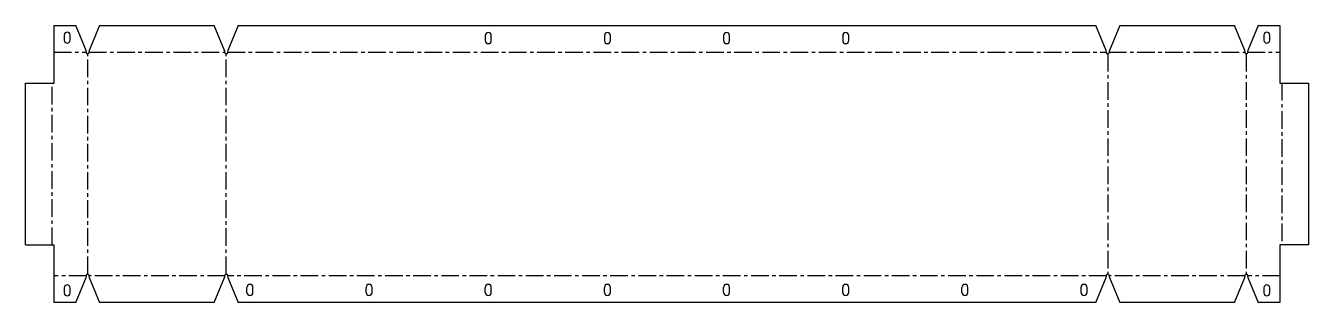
# Model space of a CAD drawing. Header units: millimetres. Extents: x -463 to 463, y -181 to 18.
import ezdxf

# ---------------------------------------------------------------- set-up
doc = ezdxf.new("R2010")
doc.units = ezdxf.units.MM
doc.linetypes.add('CENTERX2', pattern=[20.32, 12.7, -2.54, 2.54, -2.54])

msp = doc.modelspace()

# ---------------------------------------------------------------- linework, layer by layer
at = {"color": 7, "linetype": 'Continuous', "lineweight": 25}
for p, q in [((-442.39, -23), (-442.39, 18.48)), ((-442.39, 18.48), (-426.68, 18.48)), ((-435.04, 11.63), (-435.04, 7.93)), ((-430.74, 7.93), (-430.74, 11.63)), ((-419.23, 0.48), (-426.68, 18.48)), ((-409.45, 18.48), (-416.91, 0.48)), ((-409.45, 18.48), (-326.74, 18.48)), ((-319.28, 0.48), (-326.74, 18.48)), ((-309.51, 18.48), (-316.96, 0.48)), ((-309.51, 18.48), (309.51, 18.48)), ((-131.15, 11.33), (-131.15, 7.63)), ((-126.85, 7.63), (-126.85, 11.33)), ((-45.15, 11.33), (-45.15, 7.63)), ((-40.85, 7.63), (-40.85, 11.33)), ((40.85, 11.33), (40.85, 7.63)), ((45.15, 7.63), (45.15, 11.33)), ((126.85, 11.33), (126.85, 7.63)), ((131.15, 7.63), (131.15, 11.33)), ((316.96, 0.48), (309.51, 18.48)), ((326.74, 18.48), (319.28, 0.48)), ((326.74, 18.48), (409.45, 18.48)), ((416.91, 0.48), (409.45, 18.48)), ((426.68, 18.48), (419.23, 0.48)), ((426.68, 18.48), (442.39, 18.48)), ((430.74, 11.63), (430.74, 7.93)), ((435.04, 7.93), (435.04, 11.63)), ((442.39, 18.48), (442.39, -23)), ((-418.69, -2), (-419.23, 0.48)), ((-416.91, 0.48), (-417.45, -2)), ((-318.74, -2), (-319.28, 0.48)), ((-316.96, 0.48), (-317.5, -2)), ((317.5, -2), (316.96, 0.48)), ((319.28, 0.48), (318.74, -2)), ((417.45, -2), (416.91, 0.48)), ((419.23, 0.48), (418.69, -2)), ((-417.45, -2), (-418.69, -2)), ((-317.5, -2), (-318.74, -2)), ((318.74, -2), (317.5, -2)), ((418.69, -2), (417.45, -2)), ((-462.86, -140), (-462.86, -23)), ((-462.86, -23), (-442.39, -23)), ((442.39, -23), (462.86, -23)), ((462.86, -23), (462.86, -140)), ((-462.86, -140), (-442.39, -140)), ((-442.39, -181.48), (-442.39, -140)), ((462.86, -140), (442.39, -140)), ((442.39, -140), (442.39, -181.48)), ((-426.68, -181.48), (-419.23, -163.48)), ((-419.23, -163.48), (-418.69, -161)), ((-418.69, -161), (-417.45, -161)), ((-417.45, -161), (-416.91, -163.48)), ((-416.91, -163.48), (-409.45, -181.48)), ((-326.74, -181.48), (-319.28, -163.48)), ((-319.28, -163.48), (-318.74, -161)), ((-318.74, -161), (-317.5, -161)), ((-317.5, -161), (-316.96, -163.48)), ((-316.96, -163.48), (-309.51, -181.48)), ((309.51, -181.48), (316.96, -163.48)), ((316.96, -163.48), (317.5, -161)), ((317.5, -161), (318.74, -161)), ((318.74, -161), (319.28, -163.48)), ((319.28, -163.48), (326.74, -181.48)), ((409.45, -181.48), (416.91, -163.48)), ((416.91, -163.48), (417.45, -161)), ((417.45, -161), (418.69, -161)), ((418.69, -161), (419.23, -163.48)), ((419.23, -163.48), (426.68, -181.48)), ((-435.04, -170.93), (-435.04, -174.63)), ((-430.74, -174.63), (-430.74, -170.93)), ((-303.15, -174.33), (-303.15, -170.63)), ((-298.85, -174.33), (-298.85, -170.63)), ((-217.15, -174.33), (-217.15, -170.63)), ((-212.85, -174.33), (-212.85, -170.63)), ((-131.15, -174.33), (-131.15, -170.63)), ((-126.85, -174.33), (-126.85, -170.63)), ((-45.15, -174.33), (-45.15, -170.63)), ((-40.85, -174.33), (-40.85, -170.63)), ((40.85, -174.33), (40.85, -170.63)), ((45.15, -174.33), (45.15, -170.63)), ((126.85, -174.33), (126.85, -170.63)), ((131.15, -174.33), (131.15, -170.63)), ((212.85, -174.33), (212.85, -170.63)), ((217.15, -174.33), (217.15, -170.63)), ((298.85, -174.33), (298.85, -170.63)), ((303.15, -174.33), (303.15, -170.63)), ((430.74, -170.93), (430.74, -174.63)), ((435.04, -174.63), (435.04, -170.93)), ((-426.68, -181.48), (-442.39, -181.48)), ((-326.74, -181.48), (-409.45, -181.48)), ((309.51, -181.48), (-309.51, -181.48)), ((409.45, -181.48), (326.74, -181.48)), ((442.39, -181.48), (426.68, -181.48))]:
    msp.add_line(p, q, dxfattribs=at)
at = {"color": 7, "linetype": 'CENTERX2'}
for p, q in [((-442.39, -0.76), (-418.96, -0.76)), ((-418.07, -161), (-418.07, -2)), ((-417.18, -0.76), (-319.01, -0.76)), ((-318.12, -161), (-318.12, -2)), ((-317.23, -0.76), (317.23, -0.76)), ((318.12, -2), (318.12, -161)), ((319.01, -0.76), (417.18, -0.76)), ((418.07, -2), (418.07, -161)), ((418.96, -0.76), (442.39, -0.76)), ((-443.63, -140), (-443.63, -23)), ((443.63, -23), (443.63, -140)), ((-418.96, -162.24), (-442.39, -162.24)), ((-319.01, -162.24), (-417.18, -162.24)), ((317.23, -162.24), (-317.23, -162.24)), ((417.18, -162.24), (319.01, -162.24)), ((442.39, -162.24), (418.96, -162.24))]:
    msp.add_line(p, q, dxfattribs=at)
at = {"color": 7, "linetype": 'Continuous', "lineweight": 25}
for centre, start, end in [((-432.89, 11.63), 0, 180), ((-129, 11.33), 0, 180), ((-43, 11.33), 0, 180), ((43, 11.33), 0, 180), ((129, 11.33), 0, 180), ((432.89, 11.63), 0, 180), ((-432.89, 7.93), 180, 0), ((-129, 7.63), 180, 0), ((-43, 7.63), 180, 0), ((43, 7.63), 180, 0), ((129, 7.63), 180, 0), ((432.89, 7.93), 180, 0), ((-432.89, -170.93), 0, 180), ((-432.89, -174.63), 180, 0), ((-301, -170.63), 0, 180), ((-301, -174.33), 180, 0), ((-215, -170.63), 0, 180), ((-215, -174.33), 180, 0), ((-129, -170.63), 0, 180), ((-129, -174.33), 180, 0), ((-43, -170.63), 0, 180), ((-43, -174.33), 180, 0), ((43, -170.63), 0, 180), ((43, -174.33), 180, 0), ((129, -170.63), 0, 180), ((129, -174.33), 180, 0), ((215, -170.63), 0, 180), ((215, -174.33), 180, 0), ((301, -170.63), 0, 180), ((301, -174.33), 180, 0), ((432.89, -170.93), 0, 180), ((432.89, -174.63), 180, 0)]:
    msp.add_arc(centre, 2.15, start, end, dxfattribs=at)

doc.saveas('drawing.dxf')
